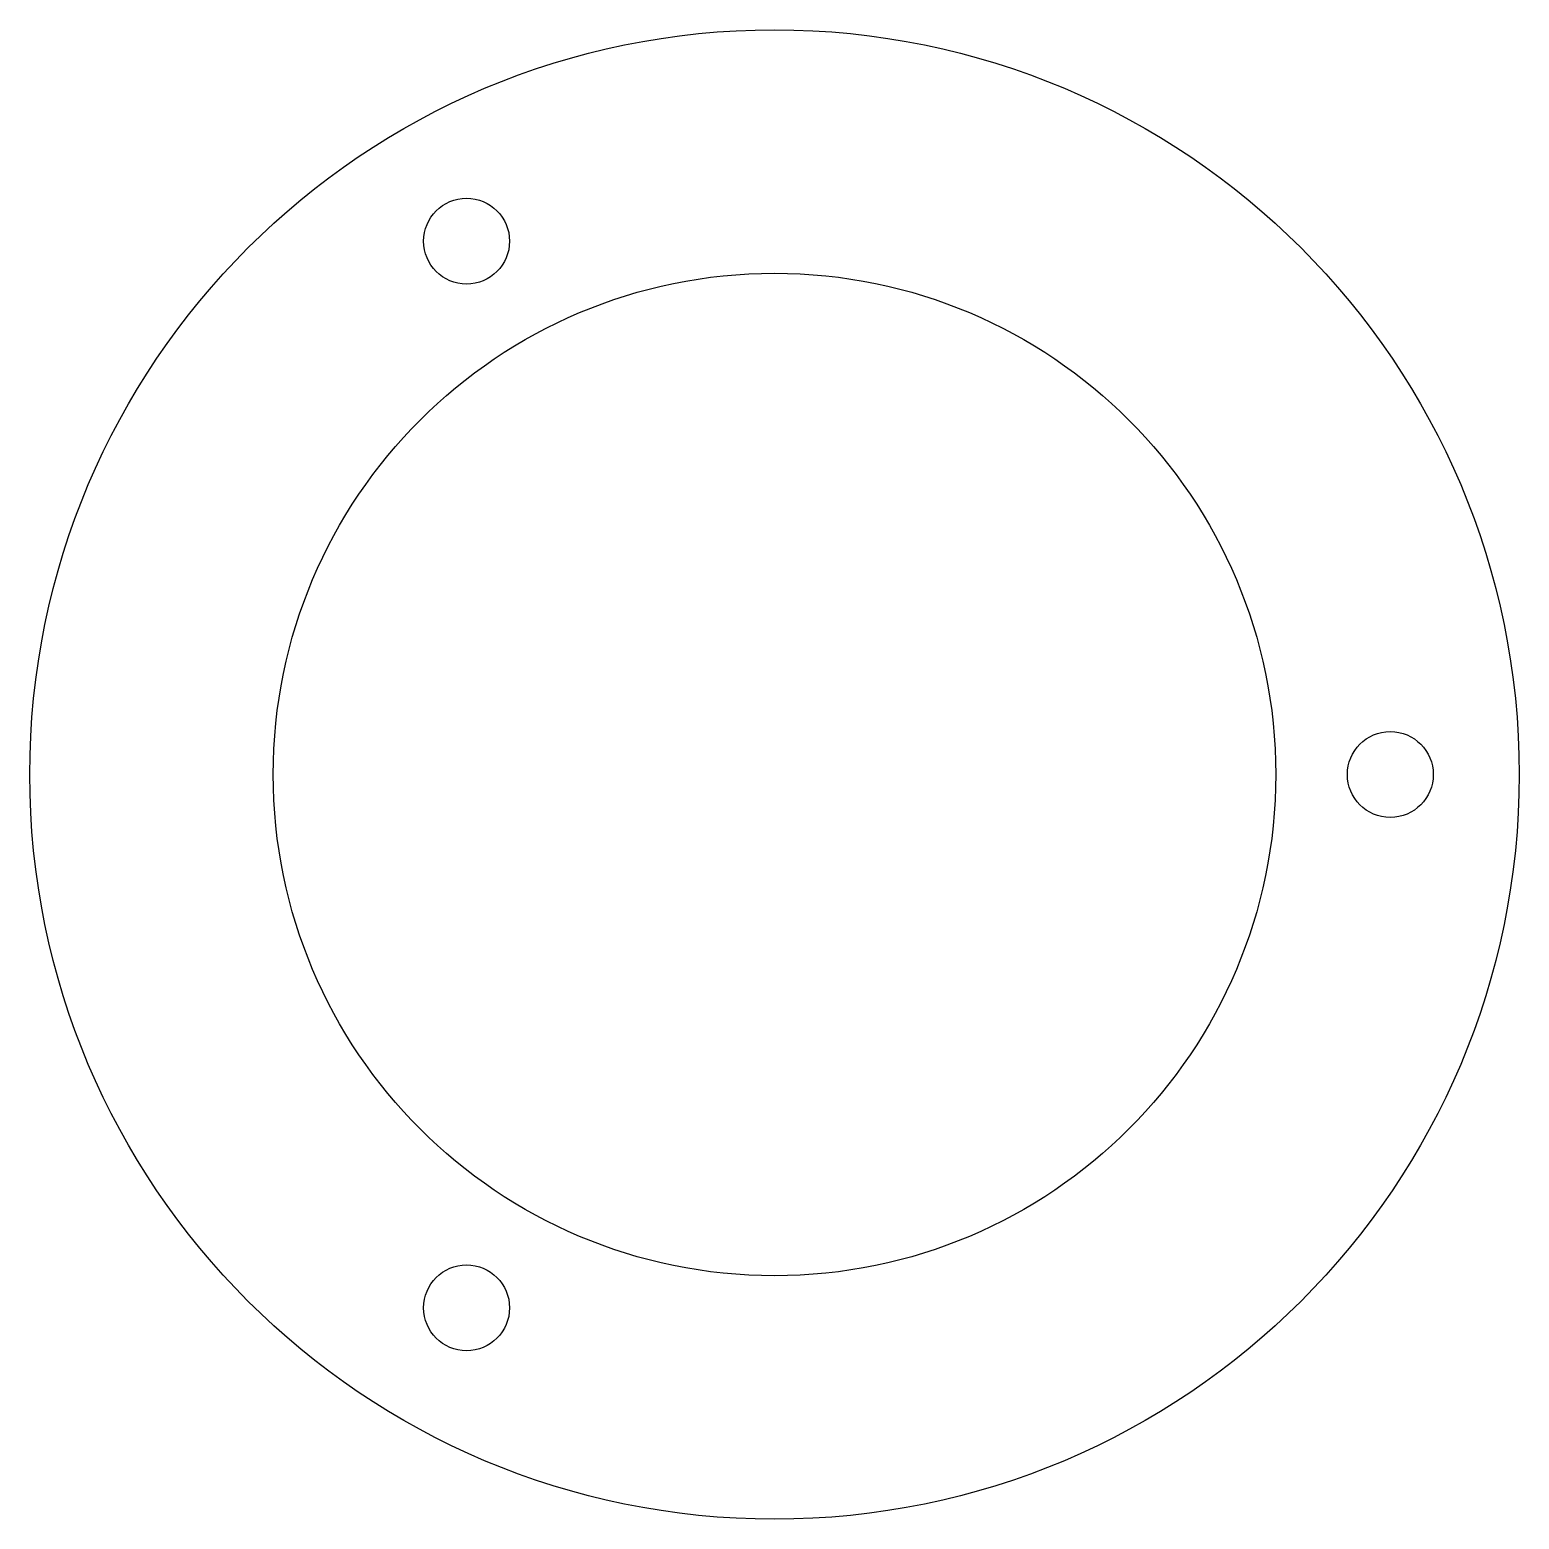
# Model space of a CAD drawing. Header units: millimetres. Extents: x -26 to 26, y -26 to 26.
import ezdxf

# ---------------------------------------------------------------- set-up
doc = ezdxf.new("R2010")
doc.units = ezdxf.units.MM

msp = doc.modelspace()

# ---------------------------------------------------------------- linework, layer by layer
for centre, radius in [((0, 0), 26), ((-10.75, 18.62), 1.5), ((0, 0), 17.5), ((21.5, 0), 1.5), ((-10.75, -18.62), 1.5)]:
    msp.add_circle(centre, radius)

doc.saveas('drawing.dxf')
